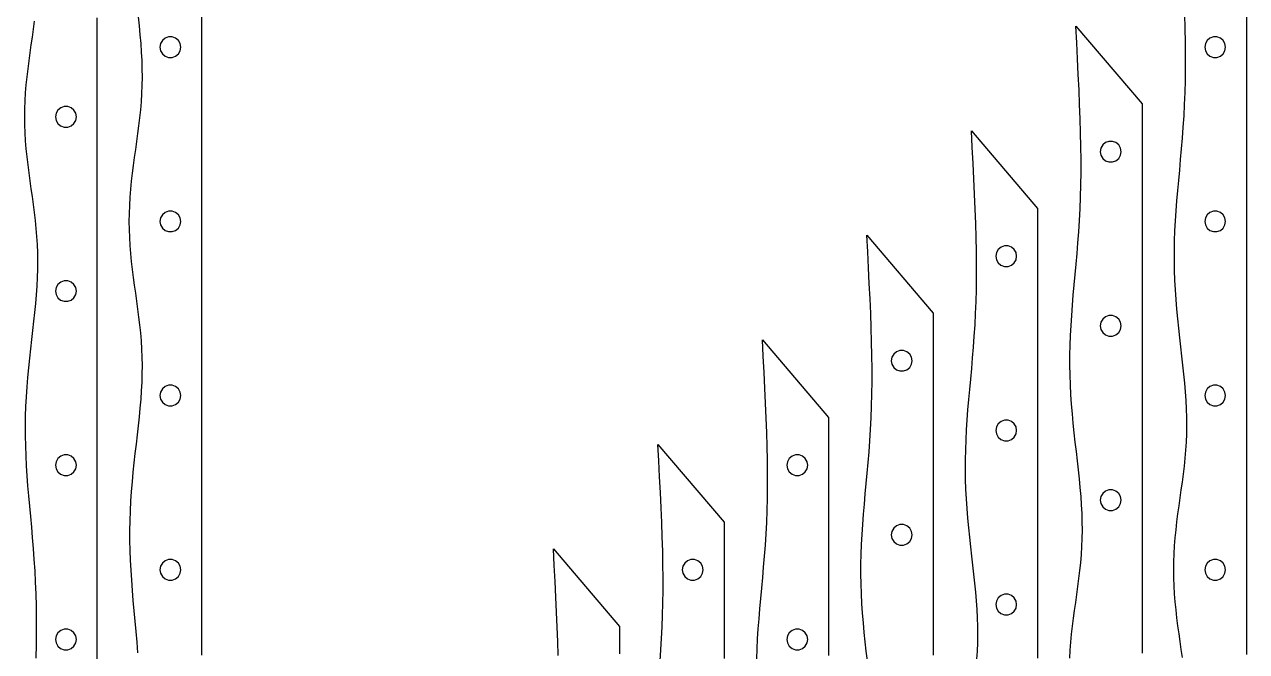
# Model space of a CAD drawing. Header units: metres. Extents: x 28 to 1492, y 12 to 1398.
# Drawn here: x 538.1 to 889, y 626.5 to 806.5 of the extents above; entities that cross this region are included whole.
import ezdxf

# ---------------------------------------------------------------- set-up
doc = ezdxf.new("R2010")
doc.units = ezdxf.units.M

msp = doc.modelspace()

# ---------------------------------------------------------------- linework, layer by layer
for points in [[(540.89, 807.46), (540.6, 805.18), (540.28, 802.9), (539.96, 800.63), (539.64, 798.35), (539.32, 796.07), (539.03, 793.79), (538.77, 791.5), (538.54, 789.2), (538.35, 786.91), (538.22, 784.6), (538.13, 782.3), (538.1, 780), (538.13, 777.7), (538.22, 775.4), (538.35, 773.09), (538.54, 770.8), (538.77, 768.5), (539.03, 766.21), (539.32, 763.93), (539.64, 761.65), (539.96, 759.37), (540.28, 757.1), (540.6, 754.82), (540.89, 752.54), (541.16, 750.26), (541.39, 747.97), (541.58, 745.66), (541.73, 743.34), (541.82, 741), (541.86, 738.64), (541.84, 736.26), (541.77, 733.85), (541.65, 731.4), (541.48, 728.93), (541.26, 726.42), (541.02, 723.88), (540.74, 721.31), (540.44, 718.7), (540.14, 716.06), (539.83, 713.39), (539.53, 710.69), (539.25, 707.97), (538.99, 705.22), (538.76, 702.46), (538.58, 699.67), (538.43, 696.88), (538.34, 694.06), (538.3, 691.24), (538.3, 688.41), (538.36, 685.57), (538.46, 682.72), (538.61, 679.86), (538.8, 676.98), (539.02, 674.09), (539.27, 671.18), (539.53, 668.24), (539.81, 665.28), (540.08, 662.27), (540.35, 659.22), (540.61, 656.12), (540.84, 652.96), (541.05, 649.73), (541.22, 646.42), (541.35, 643.04), (541.44, 639.56), (541.49, 635.98), (541.49, 632.3), (541.45, 628.52), (541.36, 624.62)], [(559, 624.15), (559.01, 627.94), (559.01, 631.64), (559, 635.26), (559.01, 638.8), (559.01, 642.26), (559, 645.66), (559, 648.99), (559.01, 652.25), (559.01, 655.45), (559, 658.6), (559, 661.68), (559.01, 664.71), (559, 667.69), (559, 670.62), (559.01, 673.51), (559, 676.34), (559, 679.14), (559.01, 681.89), (559.01, 684.6), (559, 687.27), (559, 689.91), (559, 692.51), (559.01, 695.07), (559, 697.61), (559, 700.11), (559.01, 702.58), (559, 705.02), (559, 707.44), (559.01, 709.83), (559, 712.2), (559, 714.54), (559, 716.86), (559, 719.16), (559, 721.43), (559.01, 723.69), (559, 725.93), (559.01, 728.15), (559, 730.35), (559, 732.53), (559, 734.7), (559.01, 736.86), (559, 739), (559, 741.13), (559.01, 743.24), (559.01, 745.35), (559, 747.44), (559, 749.53), (559, 751.6), (559, 753.67), (559, 755.72), (559, 757.77), (559, 759.81), (559, 761.85), (559, 763.88), (559, 765.91), (559, 767.93), (559, 769.95), (559, 771.96), (559, 773.98), (559, 775.99), (559, 778), (559, 780), (559, 782), (559, 784.01), (559, 786.02), (559, 788.04), (559, 790.05), (559, 792.07), (559, 794.09), (559, 796.12), (559, 798.15), (559, 800.19), (559, 802.23), (559, 804.28), (559, 806.33), (559, 808.4)], [(570.74, 808.69), (571.02, 806.12), (571.26, 803.58), (571.48, 801.07), (571.65, 798.6), (571.77, 796.15), (571.84, 793.74), (571.86, 791.36), (571.82, 789), (571.73, 786.66), (571.58, 784.34), (571.39, 782.03), (571.16, 779.74), (570.89, 777.46), (570.6, 775.18), (570.28, 772.9), (569.96, 770.63), (569.64, 768.35), (569.32, 766.07), (569.03, 763.79), (568.77, 761.5), (568.54, 759.2), (568.35, 756.91), (568.22, 754.6), (568.13, 752.3), (568.1, 750), (568.13, 747.7), (568.22, 745.4), (568.35, 743.09), (568.54, 740.8), (568.77, 738.5), (569.03, 736.21), (569.32, 733.93), (569.64, 731.65), (569.96, 729.37), (570.28, 727.1), (570.6, 724.82), (570.89, 722.54), (571.16, 720.26), (571.39, 717.97), (571.58, 715.66), (571.73, 713.34), (571.82, 711), (571.86, 708.64), (571.84, 706.26), (571.77, 703.85), (571.65, 701.4), (571.48, 698.93), (571.26, 696.42), (571.02, 693.88), (570.74, 691.31), (570.44, 688.7), (570.14, 686.06), (569.83, 683.39), (569.53, 680.69), (569.25, 677.97), (568.99, 675.22), (568.76, 672.46), (568.58, 669.67), (568.43, 666.88), (568.34, 664.06), (568.3, 661.24), (568.3, 658.41), (568.36, 655.57), (568.46, 652.72), (568.61, 649.86), (568.8, 646.98), (569.02, 644.09), (569.27, 641.18), (569.53, 638.24), (569.81, 635.28), (570.08, 632.27), (570.35, 629.22), (570.61, 626.12)], [(589.01, 625.45), (589, 628.6), (589, 631.68), (589.01, 634.71), (589, 637.69), (589, 640.62), (589.01, 643.51), (589, 646.34), (589, 649.14), (589.01, 651.89), (589.01, 654.6), (589, 657.27), (589, 659.91), (589, 662.51), (589.01, 665.07), (589, 667.61), (589, 670.11), (589.01, 672.58), (589, 675.02), (589, 677.44), (589.01, 679.83), (589, 682.2), (589, 684.54), (589, 686.86), (589, 689.16), (589, 691.43), (589.01, 693.69), (589, 695.93), (589.01, 698.15), (589, 700.35), (589, 702.53), (589, 704.7), (589.01, 706.86), (589, 709), (589, 711.13), (589.01, 713.24), (589.01, 715.35), (589, 717.44), (589, 719.53), (589, 721.6), (589, 723.67), (589, 725.72), (589, 727.77), (589, 729.81), (589, 731.85), (589, 733.88), (589, 735.91), (589, 737.93), (589, 739.95), (589, 741.96), (589, 743.98), (589, 745.99), (589, 748), (589, 750), (589, 752), (589, 754.01), (589, 756.02), (589, 758.04), (589, 760.05), (589, 762.07), (589, 764.09), (589, 766.12), (589, 768.15), (589, 770.19), (589, 772.23), (589, 774.28), (589, 776.33), (589, 778.4), (589.01, 780.47), (589, 782.56), (589, 784.65), (589, 786.76), (589.01, 788.87), (589, 791), (589, 793.14), (589, 795.3), (589, 797.47), (589, 799.65), (589, 801.85), (589, 804.07), (589, 806.31), (589, 808.57)], [(870.6, 624.82), (870.28, 627.1), (869.96, 629.37), (869.64, 631.65), (869.32, 633.93), (869.03, 636.21), (868.77, 638.5), (868.54, 640.8), (868.35, 643.09), (868.22, 645.4), (868.13, 647.7), (868.1, 650), (868.13, 652.3), (868.22, 654.6), (868.35, 656.91), (868.54, 659.2), (868.77, 661.5), (869.03, 663.79), (869.32, 666.07), (869.64, 668.35), (869.96, 670.63), (870.28, 672.9), (870.6, 675.18), (870.89, 677.46), (871.16, 679.74), (871.39, 682.03), (871.58, 684.34), (871.73, 686.66), (871.82, 689), (871.86, 691.36), (871.84, 693.74), (871.77, 696.15), (871.65, 698.6), (871.48, 701.07), (871.26, 703.58), (871.02, 706.12), (870.74, 708.69), (870.44, 711.3), (870.14, 713.94), (869.83, 716.61), (869.53, 719.31), (869.25, 722.03), (868.99, 724.78), (868.76, 727.54), (868.58, 730.33), (868.43, 733.12), (868.34, 735.94), (868.3, 738.76), (868.3, 741.59), (868.36, 744.43), (868.46, 747.28), (868.61, 750.14), (868.8, 753.02), (869.02, 755.91), (869.27, 758.82), (869.53, 761.76), (869.81, 764.72), (870.08, 767.73), (870.35, 770.78), (870.61, 773.88), (870.84, 777.04), (871.05, 780.27), (871.22, 783.58), (871.35, 786.96), (871.44, 790.44), (871.49, 794.02), (871.49, 797.7), (871.45, 801.48), (871.36, 805.38), (871.24, 809.4)], [(889, 809.73), (889, 805.85), (889.01, 802.06), (889.01, 798.36), (889, 794.74), (889.01, 791.2), (889.01, 787.74), (889, 784.34), (889, 781.01), (889.01, 777.75), (889.01, 774.55), (889, 771.4), (889, 768.32), (889.01, 765.29), (889, 762.31), (889, 759.38), (889.01, 756.49), (889, 753.66), (889, 750.86), (889.01, 748.11), (889.01, 745.4), (889, 742.73), (889, 740.09), (889, 737.49), (889.01, 734.93), (889, 732.39), (889, 729.89), (889.01, 727.42), (889, 724.98), (889, 722.56), (889.01, 720.17), (889, 717.8), (889, 715.46), (889, 713.14), (889, 710.84), (889, 708.57), (889.01, 706.31), (889, 704.07), (889.01, 701.85), (889, 699.65), (889, 697.47), (889, 695.3), (889.01, 693.14), (889, 691), (889, 688.87), (889.01, 686.76), (889.01, 684.65), (889, 682.56), (889, 680.47), (889, 678.4), (889, 676.33), (889, 674.28), (889, 672.23), (889, 670.19), (889, 668.15), (889, 666.12), (889, 664.09), (889, 662.07), (889, 660.05), (889, 658.04), (889, 656.02), (889, 654.01), (889, 652), (889, 650), (889, 648), (889, 645.99), (889, 643.98), (889, 641.96), (889, 639.95), (889, 637.93), (889, 635.91), (889, 633.88), (889, 631.85), (889, 629.81), (889, 627.77), (889, 625.72)], [(838.22, 624.6), (838.35, 626.91), (838.54, 629.2), (838.77, 631.5), (839.03, 633.79), (839.32, 636.07), (839.64, 638.35), (839.96, 640.63), (840.28, 642.9), (840.6, 645.18), (840.89, 647.46), (841.16, 649.74), (841.39, 652.03), (841.58, 654.34), (841.73, 656.66), (841.82, 659), (841.86, 661.36), (841.84, 663.74), (841.77, 666.15), (841.65, 668.6), (841.48, 671.07), (841.26, 673.58), (841.02, 676.12), (840.74, 678.69), (840.44, 681.3), (840.14, 683.94), (839.83, 686.61), (839.53, 689.31), (839.25, 692.03), (838.99, 694.78), (838.76, 697.54), (838.58, 700.33), (838.43, 703.12), (838.34, 705.94), (838.3, 708.76), (838.3, 711.59), (838.36, 714.43), (838.46, 717.28), (838.61, 720.14), (838.8, 723.02), (839.02, 725.91), (839.27, 728.82), (839.53, 731.76), (839.81, 734.72), (840.08, 737.73), (840.35, 740.78), (840.61, 743.88), (840.84, 747.04), (841.05, 750.27), (841.22, 753.58), (841.35, 756.96), (841.44, 760.44), (841.49, 764.02), (841.49, 767.7), (841.45, 771.48), (841.36, 775.38), (841.24, 779.4), (841.08, 783.53), (840.9, 787.78), (840.69, 792.16), (840.47, 796.65), (840.24, 801.26), (840, 805.99), (859, 783.69), (859, 779.73), (859, 775.85), (859.01, 772.06), (859.01, 768.36), (859, 764.74), (859.01, 761.2), (859.01, 757.74), (859, 754.34), (859, 751.01), (859.01, 747.75), (859.01, 744.55), (859, 741.4), (859, 738.32), (859.01, 735.29), (859, 732.31), (859, 729.38), (859.01, 726.49), (859, 723.66), (859, 720.86), (859.01, 718.11), (859.01, 715.4), (859, 712.73), (859, 710.09), (859, 707.49), (859.01, 704.93), (859, 702.39), (859, 699.89), (859.01, 697.42), (859, 694.98), (859, 692.56), (859.01, 690.17), (859, 687.8), (859, 685.46), (859, 683.14), (859, 680.84), (859, 678.57), (859.01, 676.31), (859, 674.07), (859.01, 671.85), (859, 669.65), (859, 667.47), (859, 665.3), (859.01, 663.14), (859, 661), (859, 658.87), (859.01, 656.76), (859.01, 654.65), (859, 652.56), (859, 650.47), (859, 648.4), (859, 646.33), (859, 644.28), (859, 642.23), (859, 640.19), (859, 638.15), (859, 636.12), (859, 634.09), (859, 632.07), (859, 630.05), (859, 628.04), (859, 626.02)], [(583, 800), (582.81, 801.02), (582.29, 801.92), (581.5, 802.59), (580.52, 802.95), (579.48, 802.95), (578.51, 802.59), (577.71, 801.92), (577.19, 801.02), (577, 800), (577.19, 798.98), (577.71, 798.08), (578.5, 797.41), (579.48, 797.05), (580.52, 797.05), (581.5, 797.41), (582.29, 798.08), (582.81, 798.98), (583, 800)], [(883, 800), (882.81, 801.02), (882.29, 801.92), (881.5, 802.59), (880.52, 802.95), (879.48, 802.95), (878.51, 802.59), (877.71, 801.92), (877.19, 801.02), (877, 800), (877.19, 798.98), (877.71, 798.08), (878.5, 797.41), (879.48, 797.05), (880.52, 797.05), (881.5, 797.41), (882.29, 798.08), (882.81, 798.98), (883, 800)], [(553, 780), (552.81, 781.02), (552.29, 781.92), (551.5, 782.59), (550.52, 782.95), (549.48, 782.95), (548.51, 782.59), (547.71, 781.92), (547.19, 781.02), (547, 780), (547.19, 778.98), (547.71, 778.08), (548.5, 777.41), (549.48, 777.05), (550.52, 777.05), (551.5, 777.41), (552.29, 778.08), (552.81, 778.98), (553, 780)], [(811.58, 624.34), (811.73, 626.66), (811.82, 629), (811.86, 631.36), (811.84, 633.74), (811.77, 636.15), (811.65, 638.6), (811.48, 641.07), (811.26, 643.58), (811.02, 646.12), (810.74, 648.69), (810.44, 651.3), (810.14, 653.94), (809.83, 656.61), (809.53, 659.31), (809.25, 662.03), (808.99, 664.78), (808.76, 667.54), (808.58, 670.33), (808.43, 673.12), (808.34, 675.94), (808.3, 678.76), (808.3, 681.59), (808.36, 684.43), (808.46, 687.28), (808.61, 690.14), (808.8, 693.02), (809.02, 695.91), (809.27, 698.82), (809.53, 701.76), (809.81, 704.72), (810.08, 707.73), (810.35, 710.78), (810.61, 713.88), (810.84, 717.04), (811.05, 720.27), (811.22, 723.58), (811.35, 726.96), (811.44, 730.44), (811.49, 734.02), (811.49, 737.7), (811.45, 741.48), (811.36, 745.38), (811.24, 749.4), (811.08, 753.53), (810.9, 757.78), (810.69, 762.16), (810.47, 766.65), (810.24, 771.26), (810, 775.99), (829, 753.69), (829, 749.73), (829, 745.85), (829.01, 742.06), (829.01, 738.36), (829, 734.74), (829.01, 731.2), (829.01, 727.74), (829, 724.34), (829, 721.01), (829.01, 717.75), (829.01, 714.55), (829, 711.4), (829, 708.32), (829.01, 705.29), (829, 702.31), (829, 699.38), (829.01, 696.49), (829, 693.66), (829, 690.86), (829.01, 688.11), (829.01, 685.4), (829, 682.73), (829, 680.09), (829, 677.49), (829.01, 674.93), (829, 672.39), (829, 669.89), (829.01, 667.42), (829, 664.98), (829, 662.56), (829.01, 660.17), (829, 657.8), (829, 655.46), (829, 653.14), (829, 650.84), (829, 648.57), (829.01, 646.31), (829, 644.07), (829.01, 641.85), (829, 639.65), (829, 637.47), (829, 635.3), (829.01, 633.14), (829, 631), (829, 628.87), (829.01, 626.76), (829.01, 624.65)], [(853, 770), (852.81, 771.02), (852.29, 771.92), (851.5, 772.59), (850.52, 772.95), (849.48, 772.95), (848.51, 772.59), (847.71, 771.92), (847.19, 771.02), (847, 770), (847.19, 768.98), (847.71, 768.08), (848.5, 767.41), (849.48, 767.05), (850.52, 767.05), (851.5, 767.41), (852.29, 768.08), (852.81, 768.98), (853, 770)], [(583, 750), (582.81, 751.02), (582.29, 751.92), (581.5, 752.59), (580.52, 752.95), (579.48, 752.95), (578.51, 752.59), (577.71, 751.92), (577.19, 751.02), (577, 750), (577.19, 748.98), (577.71, 748.08), (578.5, 747.41), (579.48, 747.05), (580.52, 747.05), (581.5, 747.41), (582.29, 748.08), (582.81, 748.98), (583, 750)], [(883, 750), (882.81, 751.02), (882.29, 751.92), (881.5, 752.59), (880.52, 752.95), (879.48, 752.95), (878.51, 752.59), (877.71, 751.92), (877.19, 751.02), (877, 750), (877.19, 748.98), (877.71, 748.08), (878.5, 747.41), (879.48, 747.05), (880.52, 747.05), (881.5, 747.41), (882.29, 748.08), (882.81, 748.98), (883, 750)], [(780.14, 623.94), (779.83, 626.61), (779.53, 629.31), (779.25, 632.03), (778.99, 634.78), (778.76, 637.54), (778.58, 640.33), (778.43, 643.12), (778.34, 645.94), (778.3, 648.76), (778.3, 651.59), (778.36, 654.43), (778.46, 657.28), (778.61, 660.14), (778.8, 663.02), (779.02, 665.91), (779.27, 668.82), (779.53, 671.76), (779.81, 674.72), (780.08, 677.73), (780.35, 680.78), (780.61, 683.88), (780.84, 687.04), (781.05, 690.27), (781.22, 693.58), (781.35, 696.96), (781.44, 700.44), (781.49, 704.02), (781.49, 707.7), (781.45, 711.48), (781.36, 715.38), (781.24, 719.4), (781.08, 723.53), (780.9, 727.78), (780.69, 732.16), (780.47, 736.65), (780.24, 741.26), (780, 745.99), (799, 723.69), (799, 719.73), (799, 715.85), (799.01, 712.06), (799.01, 708.36), (799, 704.74), (799.01, 701.2), (799.01, 697.74), (799, 694.34), (799, 691.01), (799.01, 687.75), (799.01, 684.55), (799, 681.4), (799, 678.32), (799.01, 675.29), (799, 672.31), (799, 669.38), (799.01, 666.49), (799, 663.66), (799, 660.86), (799.01, 658.11), (799.01, 655.4), (799, 652.73), (799, 650.09), (799, 647.49), (799.01, 644.93), (799, 642.39), (799, 639.89), (799.01, 637.42), (799, 634.98), (799, 632.56), (799.01, 630.17), (799, 627.8), (799, 625.46)], [(823, 740), (822.81, 741.02), (822.29, 741.92), (821.5, 742.59), (820.52, 742.95), (819.48, 742.95), (818.51, 742.59), (817.71, 741.92), (817.19, 741.02), (817, 740), (817.19, 738.98), (817.71, 738.08), (818.5, 737.41), (819.48, 737.05), (820.52, 737.05), (821.5, 737.41), (822.29, 738.08), (822.81, 738.98), (823, 740)], [(553, 730), (552.81, 731.02), (552.29, 731.92), (551.5, 732.59), (550.52, 732.95), (549.48, 732.95), (548.51, 732.59), (547.71, 731.92), (547.19, 731.02), (547, 730), (547.19, 728.98), (547.71, 728.08), (548.5, 727.41), (549.48, 727.05), (550.52, 727.05), (551.5, 727.41), (552.29, 728.08), (552.81, 728.98), (553, 730)], [(853, 720), (852.81, 721.02), (852.29, 721.92), (851.5, 722.59), (850.52, 722.95), (849.48, 722.95), (848.51, 722.59), (847.71, 721.92), (847.19, 721.02), (847, 720), (847.19, 718.98), (847.71, 718.08), (848.5, 717.41), (849.48, 717.05), (850.52, 717.05), (851.5, 717.41), (852.29, 718.08), (852.81, 718.98), (853, 720)], [(748.36, 624.43), (748.46, 627.28), (748.61, 630.14), (748.8, 633.02), (749.02, 635.91), (749.27, 638.82), (749.53, 641.76), (749.81, 644.72), (750.08, 647.73), (750.35, 650.78), (750.61, 653.88), (750.84, 657.04), (751.05, 660.27), (751.22, 663.58), (751.35, 666.96), (751.44, 670.44), (751.49, 674.02), (751.49, 677.7), (751.45, 681.48), (751.36, 685.38), (751.24, 689.4), (751.08, 693.53), (750.9, 697.78), (750.69, 702.16), (750.47, 706.65), (750.24, 711.26), (750, 715.99), (769, 693.69), (769, 689.73), (769, 685.85), (769.01, 682.06), (769.01, 678.36), (769, 674.74), (769.01, 671.2), (769.01, 667.74), (769, 664.34), (769, 661.01), (769.01, 657.75), (769.01, 654.55), (769, 651.4), (769, 648.32), (769.01, 645.29), (769, 642.31), (769, 639.38), (769.01, 636.49), (769, 633.66), (769, 630.86), (769.01, 628.11), (769.01, 625.4)], [(793, 710), (792.81, 711.02), (792.29, 711.92), (791.5, 712.59), (790.52, 712.95), (789.48, 712.95), (788.51, 712.59), (787.71, 711.92), (787.19, 711.02), (787, 710), (787.19, 708.98), (787.71, 708.08), (788.5, 707.41), (789.48, 707.05), (790.52, 707.05), (791.5, 707.41), (792.29, 708.08), (792.81, 708.98), (793, 710)], [(583, 700), (582.81, 701.02), (582.29, 701.92), (581.5, 702.59), (580.52, 702.95), (579.48, 702.95), (578.51, 702.59), (577.71, 701.92), (577.19, 701.02), (577, 700), (577.19, 698.98), (577.71, 698.08), (578.5, 697.41), (579.48, 697.05), (580.52, 697.05), (581.5, 697.41), (582.29, 698.08), (582.81, 698.98), (583, 700)], [(883, 700), (882.81, 701.02), (882.29, 701.92), (881.5, 702.59), (880.52, 702.95), (879.48, 702.95), (878.51, 702.59), (877.71, 701.92), (877.19, 701.02), (877, 700), (877.19, 698.98), (877.71, 698.08), (878.5, 697.41), (879.48, 697.05), (880.52, 697.05), (881.5, 697.41), (882.29, 698.08), (882.81, 698.98), (883, 700)], [(823, 690), (822.81, 691.02), (822.29, 691.92), (821.5, 692.59), (820.52, 692.95), (819.48, 692.95), (818.51, 692.59), (817.71, 691.92), (817.19, 691.02), (817, 690), (817.19, 688.98), (817.71, 688.08), (818.5, 687.41), (819.48, 687.05), (820.52, 687.05), (821.5, 687.41), (822.29, 688.08), (822.81, 688.98), (823, 690)], [(720.61, 623.88), (720.84, 627.04), (721.05, 630.27), (721.22, 633.58), (721.35, 636.96), (721.44, 640.44), (721.49, 644.02), (721.49, 647.7), (721.45, 651.48), (721.36, 655.38), (721.24, 659.4), (721.08, 663.53), (720.9, 667.78), (720.69, 672.16), (720.47, 676.65), (720.24, 681.26), (720, 685.99), (739, 663.69), (739, 659.73), (739, 655.85), (739.01, 652.06), (739.01, 648.36), (739, 644.74), (739.01, 641.2), (739.01, 637.74), (739, 634.34), (739, 631.01), (739.01, 627.75), (739.01, 624.55)], [(553, 680), (552.81, 681.02), (552.29, 681.92), (551.5, 682.59), (550.52, 682.95), (549.48, 682.95), (548.51, 682.59), (547.71, 681.92), (547.19, 681.02), (547, 680), (547.19, 678.98), (547.71, 678.08), (548.5, 677.41), (549.48, 677.05), (550.52, 677.05), (551.5, 677.41), (552.29, 678.08), (552.81, 678.98), (553, 680)], [(763, 680), (762.81, 681.02), (762.29, 681.92), (761.5, 682.59), (760.52, 682.95), (759.48, 682.95), (758.51, 682.59), (757.71, 681.92), (757.19, 681.02), (757, 680), (757.19, 678.98), (757.71, 678.08), (758.5, 677.41), (759.48, 677.05), (760.52, 677.05), (761.5, 677.41), (762.29, 678.08), (762.81, 678.98), (763, 680)], [(853, 670), (852.81, 671.02), (852.29, 671.92), (851.5, 672.59), (850.52, 672.95), (849.48, 672.95), (848.51, 672.59), (847.71, 671.92), (847.19, 671.02), (847, 670), (847.19, 668.98), (847.71, 668.08), (848.5, 667.41), (849.48, 667.05), (850.52, 667.05), (851.5, 667.41), (852.29, 668.08), (852.81, 668.98), (853, 670)], [(793, 660), (792.81, 661.02), (792.29, 661.92), (791.5, 662.59), (790.52, 662.95), (789.48, 662.95), (788.51, 662.59), (787.71, 661.92), (787.19, 661.02), (787, 660), (787.19, 658.98), (787.71, 658.08), (788.5, 657.41), (789.48, 657.05), (790.52, 657.05), (791.5, 657.41), (792.29, 658.08), (792.81, 658.98), (793, 660)], [(583, 650), (582.81, 651.02), (582.29, 651.92), (581.5, 652.59), (580.52, 652.95), (579.48, 652.95), (578.51, 652.59), (577.71, 651.92), (577.19, 651.02), (577, 650), (577.19, 648.98), (577.71, 648.08), (578.5, 647.41), (579.48, 647.05), (580.52, 647.05), (581.5, 647.41), (582.29, 648.08), (582.81, 648.98), (583, 650)], [(691.36, 625.38), (691.24, 629.4), (691.08, 633.53), (690.9, 637.78), (690.69, 642.16), (690.47, 646.65), (690.24, 651.26), (690, 655.99), (709, 633.69), (709, 629.73), (709, 625.85)], [(733, 650), (732.81, 651.02), (732.29, 651.92), (731.5, 652.59), (730.52, 652.95), (729.48, 652.95), (728.51, 652.59), (727.71, 651.92), (727.19, 651.02), (727, 650), (727.19, 648.98), (727.71, 648.08), (728.5, 647.41), (729.48, 647.05), (730.52, 647.05), (731.5, 647.41), (732.29, 648.08), (732.81, 648.98), (733, 650)], [(883, 650), (882.81, 651.02), (882.29, 651.92), (881.5, 652.59), (880.52, 652.95), (879.48, 652.95), (878.51, 652.59), (877.71, 651.92), (877.19, 651.02), (877, 650), (877.19, 648.98), (877.71, 648.08), (878.5, 647.41), (879.48, 647.05), (880.52, 647.05), (881.5, 647.41), (882.29, 648.08), (882.81, 648.98), (883, 650)], [(823, 640), (822.81, 641.02), (822.29, 641.92), (821.5, 642.59), (820.52, 642.95), (819.48, 642.95), (818.51, 642.59), (817.71, 641.92), (817.19, 641.02), (817, 640), (817.19, 638.98), (817.71, 638.08), (818.5, 637.41), (819.48, 637.05), (820.52, 637.05), (821.5, 637.41), (822.29, 638.08), (822.81, 638.98), (823, 640)], [(553, 630), (552.81, 631.02), (552.29, 631.92), (551.5, 632.59), (550.52, 632.95), (549.48, 632.95), (548.51, 632.59), (547.71, 631.92), (547.19, 631.02), (547, 630), (547.19, 628.98), (547.71, 628.08), (548.5, 627.41), (549.48, 627.05), (550.52, 627.05), (551.5, 627.41), (552.29, 628.08), (552.81, 628.98), (553, 630)], [(763, 630), (762.81, 631.02), (762.29, 631.92), (761.5, 632.59), (760.52, 632.95), (759.48, 632.95), (758.51, 632.59), (757.71, 631.92), (757.19, 631.02), (757, 630), (757.19, 628.98), (757.71, 628.08), (758.5, 627.41), (759.48, 627.05), (760.52, 627.05), (761.5, 627.41), (762.29, 628.08), (762.81, 628.98), (763, 630)]]:
    msp.add_lwpolyline(points)

doc.saveas('drawing.dxf')
